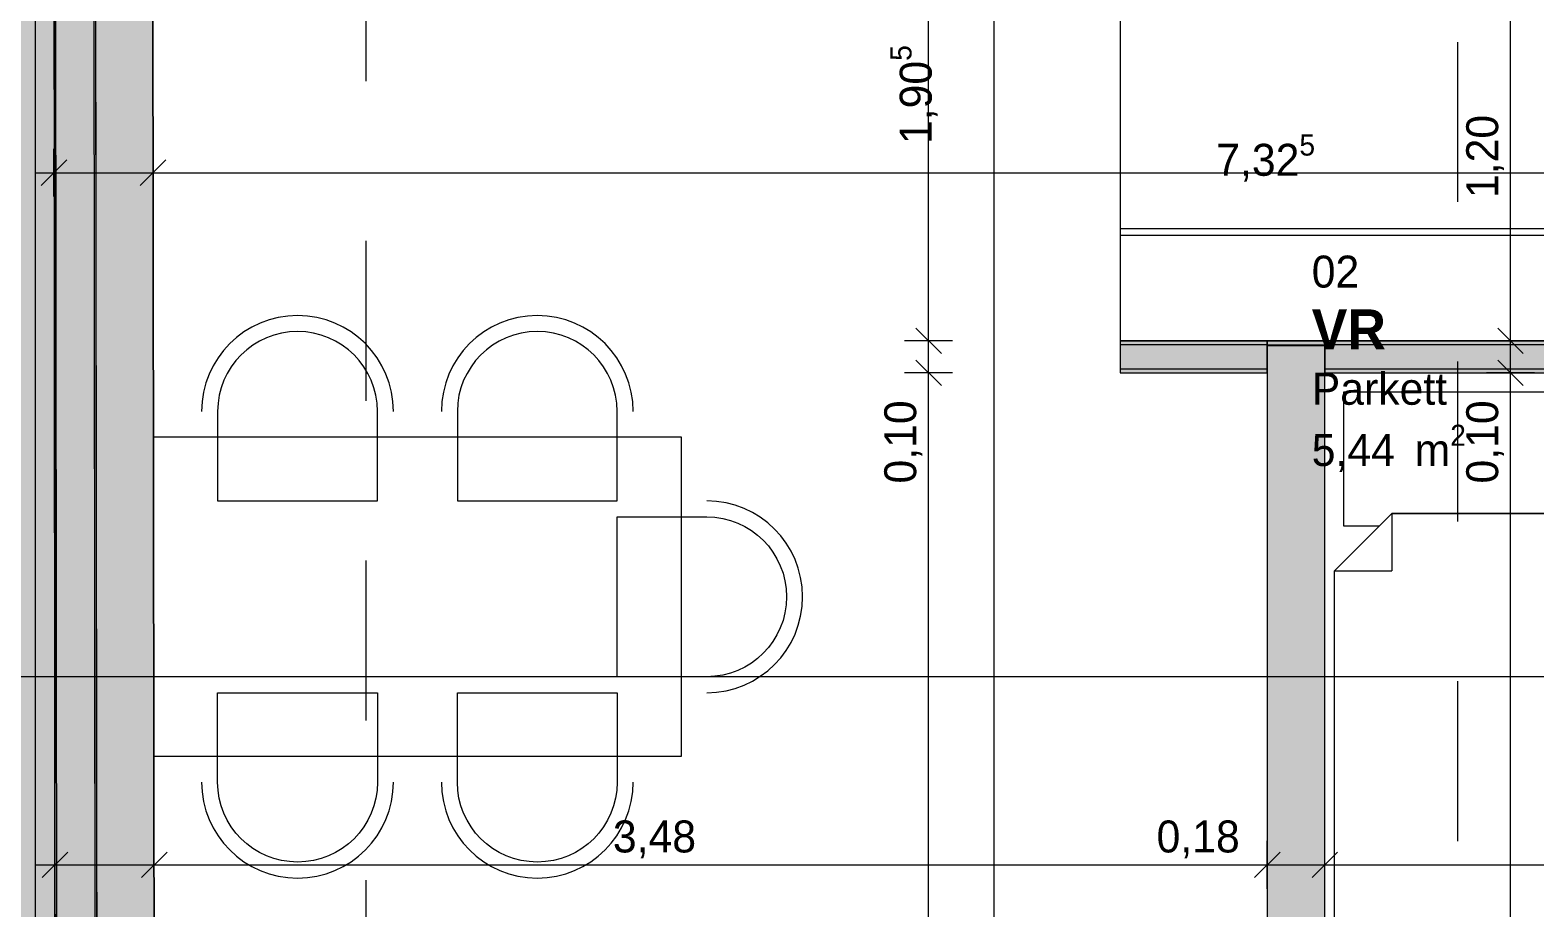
# Model space of a CAD drawing. Header units: metres. Extents: x -3 to 205, y -18 to 45.
# Drawn here: x 32.384 to 37.092, y -7.728 to -4.981 of the extents above; entities that cross this region are included whole.
import ezdxf

# ---------------------------------------------------------------- set-up
doc = ezdxf.new("R2010")
doc.units = ezdxf.units.M
doc.header["$MEASUREMENT"] = 0
doc.linetypes.add('Schnittlinie', pattern=[0.006, 0.003, -0.0015, 0, -0.0015])
doc.linetypes.add('Untersicht', pattern=[0.001, 0.0005, -0.0005])
for name, color, linetype in [('1._1.Stock  PP STG2_4_000 Achsraster', 7, 'Continuous'), ('1._1.Stock  PP STG2_4_110 Wand Aussen', 7, 'Continuous'), ('1._1.Stock  PP STG2_4_120 Wand Innen tragend', 7, 'Continuous'), ('1._1.Stock  PP STG2_4_130 Wand Innen', 7, 'Continuous'), ('1._1.Stock  PP STG2_4_210 Decke', 7, 'Continuous'), ('1._1.Stock  PP STG2_4_220 Bodenaufbau', 7, 'Continuous'), ('1._1.Stock  PP STG2_4_510 Möblierung', 7, 'Continuous'), ('1._1.Stock  PP STG2_4_725 Nachbarbebauung', 7, 'Continuous'), ('1._1.Stock  PP STG2_4_810 Raum', 7, 'Continuous'), ('1._1.Stock  PP STG2_4_815 Raumbegrenzung', 7, 'Continuous'), ('1._1.Stock  PP STG2_4_851 Marker Schnitt', 7, 'Continuous'), ('1._1.Stock  PP STG2_4_950 Polierplan Bemaßung', 7, 'Continuous'), ('1._1.Stock  PP STG2_4_Neubau_840 Baulinien', 7, 'Continuous')]:
    doc.layers.add(name, color=color, linetype=linetype)
doc.styles.add('ERSTELLTER_STIL_2', font='')
doc.styles.add('ERSTELLTER_STIL_6', font='')
doc.styles.get('ERSTELLTER_STIL_2').set_extended_font_data('Eurostile')
doc.styles.get('ERSTELLTER_STIL_6').set_extended_font_data('Eurostile', bold=True)
doc.linetypes.add('Grenze Grundstück', pattern='A,0,[1,415_260415_PP_VA_1_4 1 St1.Shx,S=0.00031746,R=0,X=0,Y=0],-0.04,0', length=0.04)

msp = doc.modelspace()

# ---------------------------------------------------------------- hatches: boundary and pattern name
at = {"layer": '1._1.Stock  PP STG2_4_110 Wand Aussen', "linetype": 'Continuous', "lineweight": 13, "true_color": 0xff6400}
msp.add_hatch(color=30, dxfattribs=at).paths.add_polyline_path([(32.594, -13.2087), (32.5793, -1.4519), (32.4591, -1.3048), (32.474, -13.2087)])
at = {"layer": '1._1.Stock  PP STG2_4_110 Wand Aussen', "linetype": 'Continuous', "lineweight": 0, "true_color": 0x373737}
msp.add_hatch(color=250, dxfattribs=at).paths.add_polyline_path([(32.599, -13.2087), (32.5844, -1.4987), (32.5794, -1.4987), (32.594, -13.2087)])
at = {"layer": '1._1.Stock  PP STG2_4_110 Wand Aussen', "linetype": 'Continuous', "lineweight": 13, "true_color": 0x3f7f02}
msp.add_hatch(color=76, dxfattribs=at).paths.add_polyline_path([(32.7671, -13.2087), (32.779, -13.2037), (32.7646, -1.6787), (32.5846, -1.6787), (32.599, -13.2087)])
at = {"layer": '1._1.Stock  PP STG2_4_120 Wand Innen tragend', "linetype": 'Continuous', "lineweight": 13, "true_color": 0x3f7f02}
msp.add_hatch(color=76, dxfattribs=at).paths.add_polyline_path([(36.435, -11.2037), (36.435, -5.9687), (36.255, -5.9687), (36.255, -11.2037)])
at = {"layer": '1._1.Stock  PP STG2_4_130 Wand Innen', "linetype": 'Continuous', "lineweight": 13, "true_color": 0xfb02fe}
for points in [[(36.255, -5.9537), (35.795, -5.9537), (35.795, -5.9662), (36.255, -5.9662)], [(36.435, -5.9537), (36.255, -5.9537), (36.255, -5.9662), (36.435, -5.9662)], [(36.435, -5.9662), (37.99, -5.9662), (37.99, -5.9537), (36.435, -5.9537)], [(35.795, -6.0537), (36.255, -6.0537), (36.255, -6.0412), (35.795, -6.0412)], [(36.435, -6.0412), (36.435, -6.0537), (37.99, -6.0537), (37.99, -6.0412)]]:
    msp.add_hatch(color=6, dxfattribs=at).paths.add_polyline_path(points)
at = {"layer": '1._1.Stock  PP STG2_4_130 Wand Innen', "linetype": 'Continuous', "lineweight": 13, "true_color": 0xffaa00}
for points in [[(35.795, -6.0412), (36.255, -6.0412), (36.255, -5.9662), (35.795, -5.9662)], [(36.435, -6.0412), (37.99, -6.0412), (37.99, -5.9662), (36.435, -5.9662)]]:
    msp.add_hatch(color=40, dxfattribs=at).paths.add_polyline_path(points)
at = {"layer": '1._1.Stock  PP STG2_4_725 Nachbarbebauung', "linetype": 'Continuous', "lineweight": 0, "true_color": 0x1f1f1f}
msp.add_hatch(color=250, dxfattribs=at).paths.add_polyline_path([(32.4596, -4.0618), (29.3775, -4.5204), (29.3775, -14.4929), (31.1677, -14.2249), (29.3775, -14.4931), (32.4665, -14.0306)])

# ---------------------------------------------------------------- linework, layer by layer
at = {"layer": '1._1.Stock  PP STG2_4_000 Achsraster', "color": 5, "linetype": 'Continuous', "lineweight": 0, "ltscale": 1000}
for p, q in [((32.4, 1.9963), (32.4, -16.0037)), ((35.4, 1.9963), (35.4, -16.0037)), ((30.9, -7.0037), (53.4, -7.0037))]:
    msp.add_line(p, q, dxfattribs=at)
at = {"layer": '1._1.Stock  PP STG2_4_110 Wand Aussen', "color": 7, "linetype": 'Continuous', "lineweight": 13, "ltscale": 1000}
for p, q in [((32.4591, -1.3048), (32.474, -13.2087)), ((32.5794, -1.4987), (32.594, -13.2087))]:
    msp.add_line(p, q, dxfattribs=at)
at = {"layer": '1._1.Stock  PP STG2_4_110 Wand Aussen', "color": 7, "linetype": 'Continuous', "lineweight": 18, "ltscale": 1000}
msp.add_line((32.5846, -1.6787), (32.599, -13.2087), dxfattribs=at)
at = {"layer": '1._1.Stock  PP STG2_4_110 Wand Aussen', "color": 7, "linetype": 'Continuous', "lineweight": 13, "ltscale": 1000, "flags": 128}
msp.add_lwpolyline([(32.4541, -1.2987), (32.4691, -13.3337)], dxfattribs=at)
at = {"layer": '1._1.Stock  PP STG2_4_110 Wand Aussen', "color": 7, "linetype": 'Continuous', "lineweight": 18, "ltscale": 1000, "flags": 128}
msp.add_lwpolyline([(32.7765, -11.2037), (32.7646, -1.6787)], dxfattribs=at)
at = {"layer": '1._1.Stock  PP STG2_4_120 Wand Innen tragend', "color": 7, "linetype": 'Continuous', "lineweight": 18, "ltscale": 1000, "flags": 128}
for points in [[(36.435, -5.9687), (36.255, -5.9687)], [(36.255, -5.9687), (36.255, -11.2037)], [(36.435, -11.2037), (36.435, -5.9687)]]:
    msp.add_lwpolyline(points, dxfattribs=at)
at = {"layer": '1._1.Stock  PP STG2_4_130 Wand Innen', "color": 7, "linetype": 'Continuous', "lineweight": 18, "ltscale": 1000}
for p, q in [((36.255, -5.9662), (35.795, -5.9662)), ((36.255, -5.9662), (36.435, -5.9662)), ((37.99, -5.9662), (36.435, -5.9662)), ((35.795, -6.0412), (36.255, -6.0412)), ((36.435, -6.0412), (37.99, -6.0412))]:
    msp.add_line(p, q, dxfattribs=at)
at = {"layer": '1._1.Stock  PP STG2_4_130 Wand Innen', "color": 7, "linetype": 'Continuous', "lineweight": 18, "ltscale": 1000, "flags": 128}
for points in [[(36.255, -5.9537), (35.795, -5.9537)], [(35.795, -5.9537), (35.795, -6.0537)], [(36.255, -6.0537), (36.255, -5.9537)], [(36.435, -5.9537), (36.255, -5.9537)], [(36.255, -5.9537), (36.255, -5.9687)], [(36.255, -5.9687), (36.435, -5.9687)], [(37.99, -5.9537), (36.435, -5.9537)], [(36.435, -5.9537), (36.435, -6.0537)], [(36.435, -5.9687), (36.435, -5.9537)], [(35.795, -6.0537), (36.255, -6.0537)], [(36.435, -6.0537), (37.99, -6.0537)]]:
    msp.add_lwpolyline(points, dxfattribs=at)
at = {"layer": '1._1.Stock  PP STG2_4_210 Decke', "color": 7, "linetype": 'Continuous', "lineweight": 13, "ltscale": 1000, "true_color": 0xf4f4f4, "flags": 128}
msp.add_lwpolyline([(32.5844, -1.4987), (32.5972, -11.3837), (41.935, -11.3837), (41.935, -10.8837), (44.785, -10.8837), (44.785, -9.9837), (51.1258, -9.9837), (51.1621, -1.4987), (44.865, -1.4987), (44.865, -3.9237), (42.27, -3.9237), (42.27, -5.8737), (40.275, -5.8737), (40.275, -3.9237), (37.705, -3.9237), (37.705, -1.4987)], close=True, dxfattribs=at)
at = {"layer": '1._1.Stock  PP STG2_4_220 Bodenaufbau', "color": 7, "linetype": 'Continuous', "lineweight": 13, "ltscale": 1000, "true_color": 0xf4f4f4, "flags": 128}
msp.add_lwpolyline([(32.7646, -1.6787), (32.7765, -11.2037), (41.755, -11.2037), (41.755, -10.7037), (44.605, -10.7037), (44.605, -9.8037), (50.9466, -9.8037), (50.9814, -1.6787), (45.045, -1.6787), (45.045, -4.1037), (42.435, -4.1037), (42.435, -6.0537), (40.095, -6.0537), (40.095, -4.1037), (37.525, -4.1037), (37.525, -1.6787)], close=True, dxfattribs=at)
at = {"layer": '1._1.Stock  PP STG2_4_510 Möblierung', "color": 8, "linetype": 'Continuous', "lineweight": 13, "ltscale": 1000, "true_color": 0x7e7f7f}
for p, q in [((37.625, -5.6237), (35.795, -5.6237)), ((36.435, -8.0537), (36.435, -6.0537)), ((36.435, -6.0537), (37.335, -6.0537)), ((36.645, -6.4937), (36.645, -6.6737)), ((36.465, -6.6737), (36.645, -6.6737))]:
    msp.add_line(p, q, dxfattribs=at)
at = {"layer": '1._1.Stock  PP STG2_4_510 Möblierung', "color": 8, "linetype": 'Continuous', "lineweight": 13, "ltscale": 1000, "true_color": 0x7e7f7f, "flags": 128}
for points in [[(37.625, -5.6037), (35.795, -5.6037), (35.795, -5.9537), (37.625, -5.9537)], [(36.645, -6.4937), (36.605, -6.5337), (36.495, -6.5337), (36.495, -6.1137), (37.275, -6.1137), (37.275, -6.4937)], [(34.4212, -7.2545), (32.7712, -7.2545), (32.7712, -6.2545), (34.4212, -6.2545)], [(37.305, -8.0237), (36.465, -8.0237), (36.465, -6.6737), (36.645, -6.4937), (37.305, -6.4937)]]:
    msp.add_lwpolyline(points, close=True, dxfattribs=at)
for points in [[(32.9712, -6.4545), (33.4712, -6.4545), (33.4712, -6.1745, 1), (32.9712, -6.1745)], [(33.7212, -6.4545), (34.2212, -6.4545), (34.2212, -6.1745, 1), (33.7212, -6.1745)], [(34.2212, -7.0045), (34.2212, -6.5045), (34.5012, -6.5045, -1), (34.5012, -7.0045)], [(32.9712, -7.0545), (33.4712, -7.0545), (33.4712, -7.3345, -1), (32.9712, -7.3345)], [(33.7212, -7.0545), (34.2212, -7.0545), (34.2212, -7.3345, -1), (33.7212, -7.3345)]]:
    msp.add_lwpolyline(points, format="xyb", close=True, dxfattribs=at)
at = {"layer": '1._1.Stock  PP STG2_4_510 Möblierung', "color": 8, "linetype": 'Continuous', "lineweight": 13, "ltscale": 1000, "true_color": 0x7e7f7f}
for centre, start, end in [((33.2212, -6.1745), 0, 180), ((33.9712, -6.1745), 0, 180), ((34.5012, -6.7545), 270, 90), ((33.2212, -7.3345), 180, 0), ((33.9712, -7.3345), 180, 0)]:
    msp.add_arc(centre, 0.3, start, end, dxfattribs=at)
at = {"layer": '1._1.Stock  PP STG2_4_725 Nachbarbebauung', "color": 8, "linetype": 'Continuous', "lineweight": 13, "ltscale": 1000, "flags": 128}
msp.add_lwpolyline([(29.3775, -14.4931), (32.4665, -14.0306), (32.4596, -4.0618), (29.3775, -4.5204)], dxfattribs=at)
at = {"layer": '1._1.Stock  PP STG2_4_815 Raumbegrenzung', "color": 8, "linetype": 'Schnittlinie', "lineweight": 13, "ltscale": 1000, "flags": 128}
msp.add_lwpolyline([(35.895, -4.6987), (35.795, -4.6987), (35.795, -5.9537), (35.895, -5.9537)], dxfattribs=at)
at = {"layer": '1._1.Stock  PP STG2_4_851 Marker Schnitt', "color": 7, "linetype": 'Untersicht', "lineweight": 13, "ltscale": 1000}
for p, q in [((33.435, 1.3588), (33.435, -15.6487)), ((36.85, -0.0187), (36.85, -15.6487))]:
    msp.add_line(p, q, dxfattribs=at)
at = {"layer": '1._1.Stock  PP STG2_4_950 Polierplan Bemaßung', "color": 6, "linetype": 'Continuous', "lineweight": 13, "ltscale": 1000, "true_color": 0xfb02fe}
for p, q in [((35.1954, -5.9537), (35.1954, -4.0487)), ((37.0161, -5.9537), (37.0161, -4.7537)), ((32.4592, -5.5025), (32.4592, -5.3525)), ((32.769, -5.5025), (32.769, -5.3525)), ((32.4992, -5.3875), (32.4192, -5.4675)), ((32.809, -5.3875), (32.729, -5.4675)), ((32.3992, -5.4275), (32.4592, -5.4275)), ((32.4592, -5.4275), (32.769, -5.4275)), ((32.769, -5.4275), (40.095, -5.4275)), ((35.1554, -5.9137), (35.2354, -5.9937)), ((36.9761, -5.9137), (37.0561, -5.9937)), ((35.2704, -5.9537), (35.1204, -5.9537)), ((35.1954, -6.0537), (35.1954, -5.9537)), ((37.0911, -5.9537), (36.9411, -5.9537)), ((37.0161, -6.0537), (37.0161, -5.9537)), ((35.1554, -6.0137), (35.2354, -6.0937)), ((36.9761, -6.0137), (37.0561, -6.0937)), ((35.2704, -6.0537), (35.1204, -6.0537)), ((35.1954, -11.2037), (35.1954, -6.0537)), ((37.0911, -6.0537), (36.9411, -6.0537)), ((37.0161, -11.2037), (37.0161, -6.0537)), ((32.4623, -7.668), (32.4623, -7.518)), ((32.773, -7.668), (32.773, -7.518)), ((36.255, -7.668), (36.255, -7.518)), ((36.435, -7.668), (36.435, -7.518)), ((32.5023, -7.553), (32.4223, -7.633)), ((32.813, -7.553), (32.733, -7.633)), ((36.295, -7.553), (36.215, -7.633)), ((36.475, -7.553), (36.395, -7.633)), ((32.4023, -7.593), (32.4623, -7.593)), ((32.4623, -7.593), (32.773, -7.593)), ((32.773, -7.593), (36.255, -7.593)), ((36.255, -7.593), (36.435, -7.593)), ((36.435, -7.593), (38.965, -7.593))]:
    msp.add_line(p, q, dxfattribs=at)
at = {"layer": '1._1.Stock  PP STG2_4_Neubau_840 Baulinien', "color": 76, "linetype": 'Grenze Grundstück', "lineweight": 13, "ltscale": 1000, "true_color": 0x3f7f02, "flags": 128}
msp.add_lwpolyline([(51.314, 1.9963), (51.3035, 0.426), (51.2486, -11.3318), (32.4665, -14.0306), (32.4591, 1.9963)], dxfattribs=at)

# ---------------------------------------------------------------- texts
at = {"layer": '1._1.Stock  PP STG2_4_810 Raum', "color": 7, "linetype": 'Continuous', "lineweight": 13, "attachment_point": 1}
for s, insert, char_height, style in [('\\A1;{\\pql;\\pt0;\\fEurostile|b0|i0|c0|p0;\\W1.000000;02}', (36.3941, -5.687), 0.1, 'ERSTELLTER_STIL_2'), ('\\A1;{\\pql;\\pt0;\\fEurostile|b1|i0|c0|p0;\\W1.000000;VR}', (36.3941, -5.8552), 0.125, 'ERSTELLTER_STIL_6'), ('\\A1;{\\pql;\\pt0;\\fEurostile|b0|i0|c0|p0;\\W1.000000;Parkett}', (36.3941, -6.0536), 0.1, 'ERSTELLTER_STIL_2'), ('\\A1;{\\pql;\\pt0,0.05;\\fEurostile|b0|i0|c0|p0;\\W1.000000;5,44\\fEurostile|b0|i0|c0|p0;\\W1.000000;\\A1{\\H.66x;\\S^  ;}\\fEurostile|b0|i0|c0|p0;\\W1.000000; m\\fEurostile|b0|i0|c0|p0;\\W1.000000;\\A1{\\H.66x;\\S2^  ;}}', (36.3941, -6.2161), 0.1, 'ERSTELLTER_STIL_2')]:
    msp.add_mtext(s, dxfattribs=dict(at, insert=insert, char_height=char_height, style=style))
at = {"layer": '1._1.Stock  PP STG2_4_950 Polierplan Bemaßung', "color": 6, "linetype": 'Continuous', "lineweight": 13, "true_color": 0xfb02fe, "insert": (35.2344, -5.3379), "char_height": 0.1, "attachment_point": 7, "rotation": 90, "style": 'ERSTELLTER_STIL_2'}
msp.add_mtext('\\A1;{\\pql;\\fEurostile|b0|i0|c0|p0;\\W1.000000;1,90\\fEurostile|b0|i0|c0|p0;\\W1.000000;\\A1{\\H.66x;\\S5^  ;}}', dxfattribs=at)
at = {"layer": '1._1.Stock  PP STG2_4_950 Polierplan Bemaßung', "color": 6, "linetype": 'Continuous', "lineweight": 13, "true_color": 0xfb02fe, "char_height": 0.1, "width": 0.306373, "attachment_point": 7, "rotation": 90, "style": 'ERSTELLTER_STIL_2'}
for s, insert in [('\\A1;{\\pql;\\fEurostile|b0|i0|c0|p0;\\W1.000000;1,20}', (36.9961, -5.5069)), ('\\A1;{\\pql;\\fEurostile|b0|i0|c0|p0;\\W1.000000;0,10}', (35.1754, -6.4001)), ('\\A1;{\\pql;\\fEurostile|b0|i0|c0|p0;\\W1.000000;0,10}', (36.9961, -6.4001))]:
    msp.add_mtext(s, dxfattribs=dict(at, insert=insert))
at = {"layer": '1._1.Stock  PP STG2_4_950 Polierplan Bemaßung', "color": 6, "linetype": 'Continuous', "lineweight": 13, "true_color": 0xfb02fe, "insert": (36.0953, -5.4664), "char_height": 0.1, "attachment_point": 7, "style": 'ERSTELLTER_STIL_2'}
msp.add_mtext('\\A1;{\\pql;\\fEurostile|b0|i0|c0|p0;\\W1.000000;7,32\\fEurostile|b0|i0|c0|p0;\\W1.000000;\\A1{\\H.66x;\\S5^  ;}}', dxfattribs=at)
at = {"layer": '1._1.Stock  PP STG2_4_950 Polierplan Bemaßung', "color": 6, "linetype": 'Continuous', "lineweight": 13, "true_color": 0xfb02fe, "char_height": 0.1, "width": 0.306373, "attachment_point": 7, "style": 'ERSTELLTER_STIL_2'}
for s, insert in [('\\A1;{\\pql;\\fEurostile|b0|i0|c0|p0;\\W1.000000;3,48}', (34.2077, -7.573)), ('\\A1;{\\pql;\\fEurostile|b0|i0|c0|p0;\\W1.000000;0,18}', (35.9087, -7.573))]:
    msp.add_mtext(s, dxfattribs=dict(at, insert=insert))

doc.saveas('drawing.dxf')
